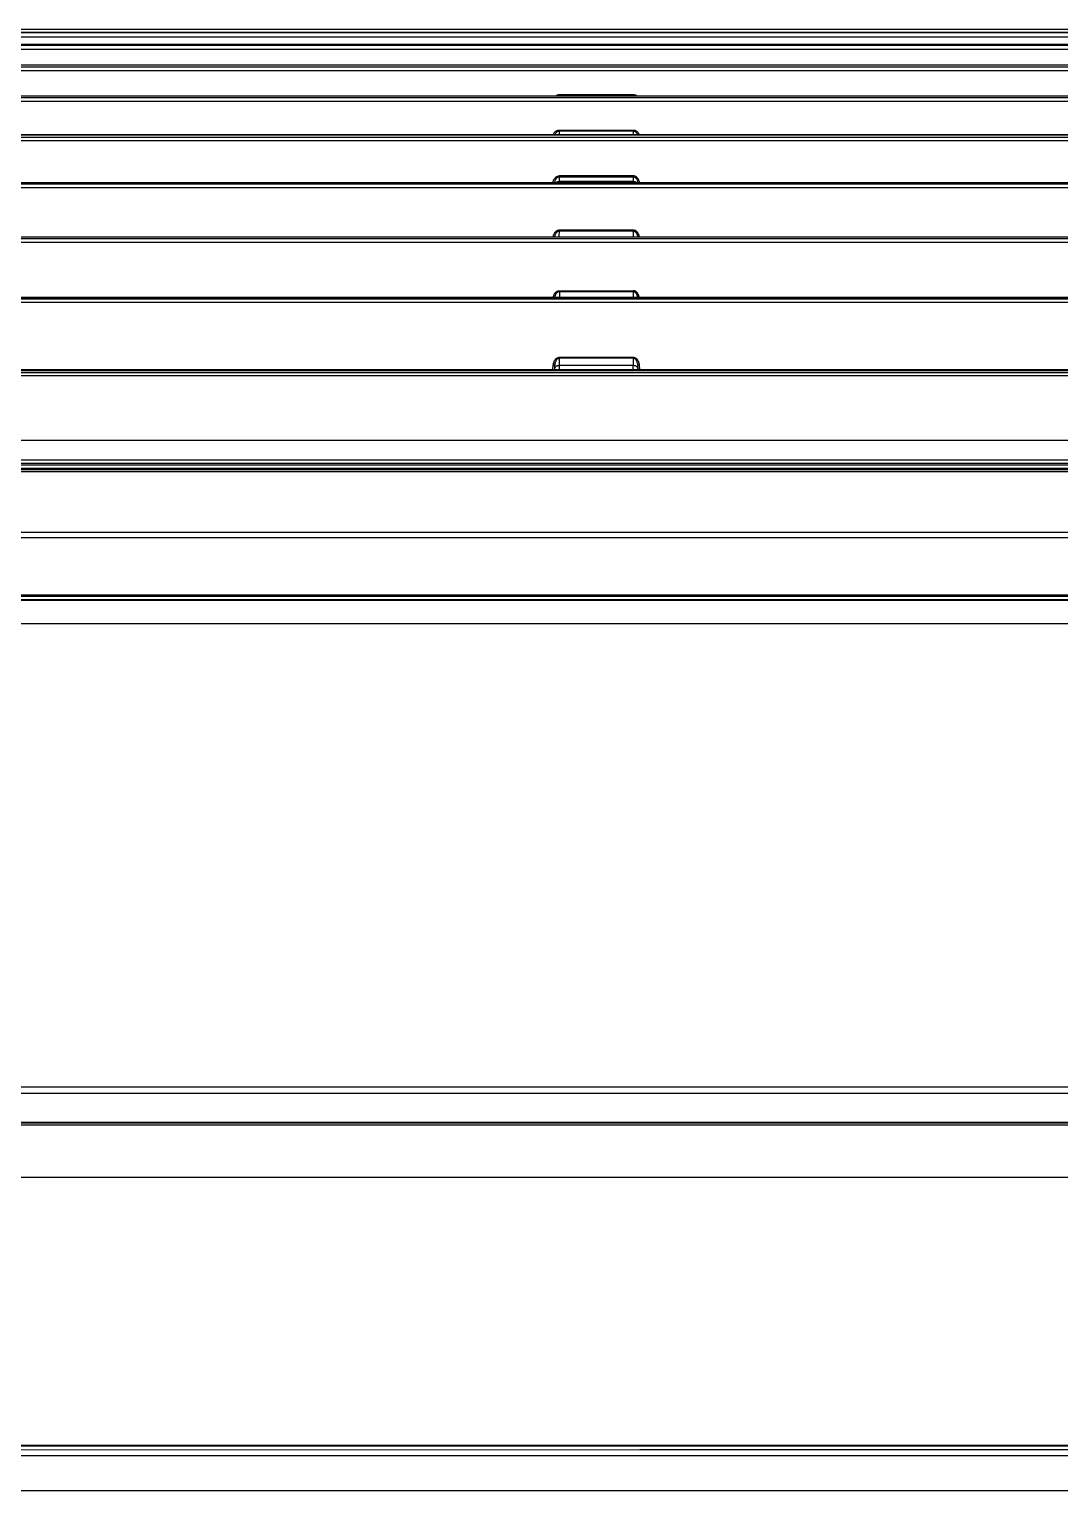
# Model space of a CAD drawing. Header units: millimetres. Extents: x 1291 to 5660, y 748 to 2981.
# Drawn here: x 1920.6 to 2138.4, y 2232.4 to 2541.1 of the extents above; entities that cross this region are included whole.
import ezdxf

# ---------------------------------------------------------------- set-up
doc = ezdxf.new("R2010")
doc.units = ezdxf.units.MM

msp = doc.modelspace()

# ---------------------------------------------------------------- linework, layer by layer
for p, q in [((2032.63, 2519.81), (2032.63, 2518.82)), ((2048.28, 2510.14), (2048.28, 2508.83)), ((2048.54, 2510.11), (2048.38, 2510.13)), ((2032.64, 2497.27), (2032.65, 2498.68)), ((2032.65, 2485.89), (2032.66, 2484.45)), ((2032.67, 2469.16), (2032.67, 2471.82)), ((2048.24, 2471.82), (2048.24, 2470.14))]:
    msp.add_line(p, q)
for points in [[(1372.48, 2541.11), (2274.45, 2541.11)], [(2273.45, 2540.44), (1373.48, 2540.44)], [(1373.48, 2537.93), (2273.44, 2537.93)], [(2272.95, 2540.34), (1373.98, 2540.34)], [(2272.95, 2539.44), (1373.98, 2539.44)], [(1373.98, 2537.73), (2272.95, 2537.73)], [(2272.95, 2536.83), (1373.98, 2536.83)], [(2271.84, 2533.49), (1375.09, 2533.49)], [(1375.48, 2533.2), (2271.45, 2533.2)], [(2271.45, 2532.32), (1375.48, 2532.32)], [(1377.42, 2527.05), (2269.51, 2527.05)], [(1377.42, 2526.68), (2269.51, 2526.68)], [(2268.95, 2525.83), (1377.98, 2525.83), (1377.98, 2527.08)], [(2031.93, 2527.08), (2032.15, 2527.2), (2032.17, 2527.22), (2032.2, 2527.23), (2032.23, 2527.24), (2032.26, 2527.25), (2032.32, 2527.26), (2032.38, 2527.29), (2032.5, 2527.31), (2032.63, 2527.31), (2048.41, 2527.31), (2048.47, 2527.3), (2048.53, 2527.29), (2048.65, 2527.25), (2048.76, 2527.2), (2048.8, 2527.19), (2048.82, 2527.18), (2048.85, 2527.17), (2048.88, 2527.16), (2048.97, 2527.1)], [(2032.63, 2527.31), (2032.63, 2527.08)], [(2048.28, 2527.31), (2048.28, 2527.08)], [(2048.31, 2527.31), (2048.34, 2527.31)], [(2265.95, 2518.8), (1380.98, 2518.8)], [(2031.39, 2518.81), (2031.43, 2518.93), (2031.46, 2518.99), (2031.51, 2519.1), (2031.57, 2519.21)], [(2031.59, 2519.24), (2031.61, 2519.26), (2031.63, 2519.28), (2031.65, 2519.31), (2031.69, 2519.37), (2031.73, 2519.41), (2031.78, 2519.45), (2031.87, 2519.54), (2031.89, 2519.56), (2031.92, 2519.58), (2032.02, 2519.64), (2032.14, 2519.71), (2032.2, 2519.73), (2032.22, 2519.74), (2032.25, 2519.75), (2032.32, 2519.77), (2032.38, 2519.78), (2032.5, 2519.81), (2048.41, 2519.81), (2048.53, 2519.78), (2048.59, 2519.77), (2048.65, 2519.75), (2048.68, 2519.74), (2048.71, 2519.73), (2048.77, 2519.71), (2048.88, 2519.64), (2048.99, 2519.58), (2049.04, 2519.54), (2049.09, 2519.49), (2049.11, 2519.48), (2049.14, 2519.46), (2049.16, 2519.43)], [(2031.9, 2519.19), (2031.81, 2519.06), (2031.76, 2518.97), (2031.72, 2518.88), (2031.7, 2518.81)], [(2031.87, 2519.14), (2031.84, 2519.1)], [(2032.02, 2519.31), (2032, 2519.3), (2031.97, 2519.26), (2031.93, 2519.22)], [(2048.65, 2519.48), (2048.63, 2519.49), (2048.6, 2519.5), (2048.58, 2519.51), (2048.53, 2519.53), (2048.49, 2519.54), (2048.43, 2519.55), (2048.38, 2519.56), (2048.34, 2519.56), (2032.63, 2519.56), (2032.53, 2519.56), (2032.44, 2519.54), (2032.38, 2519.53), (2032.34, 2519.51), (2032.31, 2519.5), (2032.29, 2519.49), (2032.27, 2519.48), (2032.24, 2519.47), (2032.16, 2519.42), (2032.07, 2519.37), (2032.05, 2519.35)], [(2048.28, 2518.82), (2048.28, 2518.87), (2048.29, 2519.22), (2048.28, 2519.81)], [(2048.92, 2519.29), (2048.88, 2519.33), (2048.84, 2519.36), (2048.76, 2519.42), (2048.68, 2519.47)], [(2049.17, 2518.93), (2049.16, 2518.95), (2049.15, 2518.97), (2049.13, 2519.02), (2049.1, 2519.06), (2049.05, 2519.14), (2048.99, 2519.22), (2048.97, 2519.24)], [(2049.18, 2519.41), (2049.26, 2519.31), (2049.34, 2519.21), (2049.37, 2519.15), (2049.4, 2519.1), (2049.41, 2519.07), (2049.42, 2519.05), (2049.44, 2519.01), (2049.46, 2518.99), (2049.52, 2518.81)], [(2049.21, 2518.81), (2049.19, 2518.88)], [(2266.4, 2518.77), (1380.52, 2518.77)], [(1380.98, 2518.35), (2265.95, 2518.35)], [(2265.95, 2517.53), (1380.98, 2517.53)], [(2031.35, 2508.83), (2031.38, 2509), (2031.41, 2509.13), (2031.43, 2509.19), (2031.45, 2509.22), (2031.46, 2509.25), (2031.51, 2509.37), (2031.57, 2509.48), (2031.61, 2509.54), (2031.68, 2509.64), (2031.72, 2509.69), (2031.82, 2509.79), (2031.91, 2509.87), (2031.94, 2509.89), (2031.99, 2509.94), (2032.02, 2509.95), (2032.07, 2509.99), (2032.13, 2510.02), (2032.19, 2510.04), (2032.25, 2510.06), (2032.32, 2510.09), (2032.38, 2510.11), (2032.51, 2510.13), (2032.64, 2510.14), (2032.64, 2508.83)], [(2032.06, 2509.67), (2031.99, 2509.59), (2031.92, 2509.51), (2031.89, 2509.47), (2031.88, 2509.45)], [(2032.13, 2509.72), (2032.11, 2509.7), (2032.08, 2509.68)], [(2032.38, 2509.85), (2032.35, 2509.85), (2032.33, 2509.84), (2032.28, 2509.81), (2032.23, 2509.79), (2032.19, 2509.76), (2032.15, 2509.73)], [(2048.33, 2509.89), (2048.28, 2509.9), (2032.64, 2509.9), (2032.53, 2509.89), (2032.43, 2509.87), (2032.4, 2509.86)], [(2048.35, 2510.13), (2048.31, 2510.14), (2032.64, 2510.14)], [(2048.52, 2509.86), (2048.49, 2509.87), (2048.44, 2509.88), (2048.38, 2509.89)], [(2048.48, 2510.12), (2048.41, 2510.13)], [(2048.62, 2509.82), (2048.59, 2509.83), (2048.57, 2509.84), (2048.54, 2509.85)], [(2048.66, 2510.06), (2048.6, 2510.08)], [(2049.15, 2509.24), (2049.14, 2509.26), (2049.13, 2509.29), (2049.12, 2509.31), (2049.1, 2509.34), (2049.05, 2509.42), (2049, 2509.51), (2048.97, 2509.55), (2048.93, 2509.59), (2048.91, 2509.61), (2048.89, 2509.63), (2048.87, 2509.65), (2048.85, 2509.67), (2048.77, 2509.73), (2048.69, 2509.79), (2048.66, 2509.8), (2048.64, 2509.81)], [(2049.15, 2509.74), (2049.13, 2509.76), (2049.1, 2509.79), (2049.05, 2509.83), (2049, 2509.87), (2048.9, 2509.95), (2048.79, 2510.01), (2048.72, 2510.04), (2048.69, 2510.05)], [(2049.36, 2509.45), (2049.34, 2509.48), (2049.27, 2509.59), (2049.19, 2509.69), (2049.17, 2509.72)], [(1383.65, 2508.77), (2263.47, 2508.77), (2263.64, 2508.76), (2264.13, 2508.76), (2264.45, 2508.75), (2265.1, 2508.73), (2265.75, 2508.7), (2265.75, 2507.52)], [(2265.76, 2508.31), (2264.46, 2508.35), (2263.15, 2508.37), (1383.98, 2508.37)], [(2265.75, 2507.52), (2264.45, 2507.57), (2263.15, 2507.59), (1383.99, 2507.59)], [(2031.71, 2509.1), (2031.69, 2509.05), (2031.68, 2509), (2031.67, 2508.95), (2031.65, 2508.83)], [(2031.86, 2509.43), (2031.83, 2509.38), (2031.81, 2509.34), (2031.76, 2509.24), (2031.72, 2509.15)], [(2032.01, 2508.83), (2032.3, 2508.98), (2032.64, 2509.03), (2048.28, 2509.03), (2048.62, 2508.98), (2048.91, 2508.83)], [(2049.28, 2508.74), (2049.26, 2508.85), (2049.24, 2508.95), (2049.22, 2509.05), (2049.19, 2509.15), (2049.17, 2509.19)], [(2049.57, 2508.74), (2049.56, 2508.87), (2049.53, 2509), (2049.5, 2509.13), (2049.46, 2509.24), (2049.4, 2509.37), (2049.39, 2509.39)], [(2031.35, 2497.23), (2031.36, 2497.35), (2031.39, 2497.49), (2031.41, 2497.55), (2031.42, 2497.62), (2031.44, 2497.68), (2031.46, 2497.71)], [(2031.65, 2498.1), (2031.57, 2497.98), (2031.51, 2497.86), (2031.47, 2497.74)], [(2032.08, 2498.22), (2032.06, 2498.19), (2031.99, 2498.11), (2031.92, 2498.03), (2031.9, 2498.01), (2031.89, 2497.98), (2031.88, 2497.96), (2031.86, 2497.94), (2031.83, 2497.89), (2031.81, 2497.84), (2031.77, 2497.75), (2031.73, 2497.64), (2031.7, 2497.54), (2031.66, 2497.33), (2031.65, 2497.23)], [(2048.33, 2498.67), (2048.31, 2498.68), (2032.64, 2498.68), (2032.51, 2498.67), (2032.38, 2498.64), (2032.35, 2498.64), (2032.31, 2498.63), (2032.29, 2498.62), (2032.25, 2498.6), (2032.19, 2498.58), (2032.14, 2498.55), (2032.07, 2498.51), (2032.02, 2498.48), (2031.99, 2498.46), (2031.91, 2498.4), (2031.81, 2498.3), (2031.72, 2498.2), (2031.7, 2498.18), (2031.68, 2498.15), (2031.67, 2498.12)], [(2032.23, 2498.33), (2032.18, 2498.3), (2032.15, 2498.27), (2032.12, 2498.25), (2032.1, 2498.23)], [(2048.27, 2498.45), (2032.64, 2498.45), (2032.58, 2498.45), (2032.53, 2498.44), (2032.48, 2498.43), (2032.42, 2498.42), (2032.4, 2498.41), (2032.37, 2498.4), (2032.35, 2498.39), (2032.32, 2498.38), (2032.28, 2498.35)], [(2048.27, 2498.68), (2048.27, 2497.27)], [(2049.26, 2497.23), (2049.25, 2497.33), (2049.23, 2497.44), (2049.18, 2497.64), (2049.16, 2497.69), (2049.14, 2497.74), (2049.13, 2497.77), (2049.13, 2497.79), (2049.12, 2497.82), (2049.1, 2497.84), (2049.05, 2497.94), (2049, 2498.02), (2048.96, 2498.07), (2048.92, 2498.11), (2048.91, 2498.13), (2048.87, 2498.17), (2048.86, 2498.19), (2048.77, 2498.26), (2048.68, 2498.33), (2048.66, 2498.34), (2048.64, 2498.35), (2048.61, 2498.36), (2048.59, 2498.38), (2048.54, 2498.4), (2048.52, 2498.41), (2048.49, 2498.42), (2048.43, 2498.43), (2048.38, 2498.44), (2048.35, 2498.45), (2048.32, 2498.45), (2048.3, 2498.45)], [(2049.14, 2498.26), (2049.13, 2498.28), (2049.09, 2498.3), (2049.05, 2498.35), (2049, 2498.4), (2048.89, 2498.48), (2048.79, 2498.55), (2048.75, 2498.56), (2048.72, 2498.58), (2048.69, 2498.59), (2048.66, 2498.6), (2048.6, 2498.63), (2048.53, 2498.64), (2048.47, 2498.66), (2048.4, 2498.67), (2048.37, 2498.67)], [(2049.56, 2497.23), (2049.55, 2497.35), (2049.52, 2497.49), (2049.49, 2497.61), (2049.45, 2497.74), (2049.39, 2497.86), (2049.36, 2497.92), (2049.34, 2497.98), (2049.26, 2498.1), (2049.19, 2498.2), (2049.17, 2498.23)], [(2265.76, 2495.85), (2265.76, 2496.98), (2264.61, 2497.07), (2263.45, 2497.13), (2262.88, 2497.15), (2262.3, 2497.17), (2262.02, 2497.17), (2261.73, 2497.18), (1385.29, 2497.18)], [(2265.75, 2496.61), (2264.6, 2496.71), (2263.45, 2496.78), (2262.3, 2496.81), (2261.14, 2496.83), (1385.98, 2496.83)], [(2265.76, 2495.87), (2264.61, 2495.97), (2263.46, 2496.03), (2262.3, 2496.08), (2261.14, 2496.09), (1385.99, 2496.09)], [(2031.37, 2484.36), (2031.38, 2484.49), (2031.4, 2484.63), (2031.42, 2484.7), (2031.43, 2484.76), (2031.46, 2484.82), (2031.48, 2484.89), (2031.53, 2485.02), (2031.58, 2485.14), (2031.62, 2485.2), (2031.65, 2485.26), (2031.67, 2485.29), (2031.69, 2485.32), (2031.71, 2485.35), (2031.73, 2485.37), (2031.81, 2485.48), (2031.91, 2485.58), (2031.94, 2485.6), (2031.99, 2485.64), (2032.02, 2485.67), (2032.07, 2485.71), (2032.14, 2485.74), (2032.19, 2485.77), (2032.25, 2485.8), (2032.29, 2485.81), (2032.32, 2485.83), (2032.35, 2485.84), (2032.38, 2485.85), (2032.45, 2485.87), (2032.52, 2485.88), (2032.58, 2485.88), (2032.66, 2485.89), (2048.26, 2485.89)], [(2032.06, 2485.38), (2031.99, 2485.29), (2031.92, 2485.2), (2031.84, 2485.06), (2031.82, 2485.01), (2031.78, 2484.9), (2031.74, 2484.79), (2031.73, 2484.74), (2031.71, 2484.69), (2031.7, 2484.63), (2031.69, 2484.58), (2031.67, 2484.44)], [(2031.9, 2485.15), (2031.87, 2485.1)], [(2032.33, 2485.59), (2032.28, 2485.56), (2032.23, 2485.53), (2032.21, 2485.51), (2032.18, 2485.5), (2032.16, 2485.47), (2032.14, 2485.46)], [(2032.43, 2485.63), (2032.4, 2485.62), (2032.37, 2485.61), (2032.35, 2485.6)], [(2048.73, 2485.5), (2048.69, 2485.53), (2048.66, 2485.55), (2048.64, 2485.56), (2048.62, 2485.57), (2048.59, 2485.59), (2048.53, 2485.61), (2048.49, 2485.63), (2048.45, 2485.64), (2048.43, 2485.65), (2048.4, 2485.65), (2048.37, 2485.66), (2048.31, 2485.67), (2048.26, 2485.67), (2032.66, 2485.67), (2032.6, 2485.67), (2032.54, 2485.66), (2032.51, 2485.65), (2032.49, 2485.65), (2032.46, 2485.64)], [(2048.9, 2485.67), (2048.87, 2485.69), (2048.84, 2485.7), (2048.82, 2485.72), (2048.79, 2485.74), (2048.72, 2485.77), (2048.6, 2485.83), (2048.53, 2485.85), (2048.5, 2485.86), (2048.47, 2485.87), (2048.43, 2485.87), (2048.4, 2485.88), (2048.32, 2485.88), (2048.26, 2485.89), (2048.26, 2484.45)], [(2048.87, 2485.36), (2048.86, 2485.38), (2048.82, 2485.42), (2048.77, 2485.46)], [(2049.24, 2484.45), (2049.22, 2484.58), (2049.2, 2484.69), (2049.17, 2484.79), (2049.16, 2484.85), (2049.13, 2484.9), (2049.12, 2484.95), (2049.09, 2485.01), (2049.05, 2485.1), (2048.99, 2485.2), (2048.96, 2485.25), (2048.93, 2485.29), (2048.91, 2485.31), (2048.89, 2485.34)], [(2049.55, 2484.36), (2049.54, 2484.49), (2049.51, 2484.62), (2049.48, 2484.76), (2049.43, 2484.89), (2049.43, 2484.92), (2049.4, 2484.98), (2049.39, 2485.02), (2049.36, 2485.08), (2049.33, 2485.14), (2049.26, 2485.26), (2049.19, 2485.37), (2049.17, 2485.4), (2049.14, 2485.43), (2049.13, 2485.45), (2049.09, 2485.48), (2049.05, 2485.53), (2049, 2485.58), (2048.95, 2485.62)], [(2265.76, 2482.97), (2265.76, 2484), (2264.23, 2484.15), (2262.71, 2484.26), (2261.94, 2484.3), (2261.18, 2484.32), (2260.8, 2484.34), (2260.41, 2484.34), (2260.22, 2484.34), (2260.03, 2484.35), (1387.12, 2484.35)], [(2265.76, 2483.72), (2264.23, 2483.89), (2262.71, 2484.02), (2261.18, 2484.09), (2259.64, 2484.11), (1387.48, 2484.11)], [(2265.75, 2483), (2264.24, 2483.18), (2262.71, 2483.3), (2261.18, 2483.38), (2259.64, 2483.4), (1387.48, 2483.4)], [(2259.64, 2483.4), (2259.64, 2484.44), (1387.49, 2484.44)], [(2031.3, 2469.16), (2031.38, 2470.2), (2031.39, 2470.34), (2031.42, 2470.48), (2031.43, 2470.55), (2031.45, 2470.61), (2031.47, 2470.68), (2031.49, 2470.75), (2031.54, 2470.88), (2031.59, 2471.01), (2031.66, 2471.14), (2031.7, 2471.2), (2031.71, 2471.23)], [(2032.33, 2471.52), (2032.28, 2471.49), (2032.23, 2471.45), (2032.21, 2471.43), (2032.18, 2471.41), (2032.14, 2471.37), (2032.1, 2471.33), (2032.06, 2471.28), (2031.99, 2471.19), (2031.93, 2471.09), (2031.88, 2470.99), (2031.83, 2470.88), (2031.79, 2470.77), (2031.75, 2470.66), (2031.74, 2470.6), (2031.73, 2470.55), (2031.71, 2470.49), (2031.71, 2470.43), (2031.69, 2470.32), (2031.68, 2470.2), (2031.58, 2470.19), (2031.38, 2470.2)], [(2031.68, 2469.46), (2031.68, 2469.83), (2031.68, 2470.2), (2031.66, 2469.9), (2031.63, 2469.6), (2031.59, 2469.16)], [(2031.63, 2469.16), (2031.68, 2469.46), (2031.69, 2469.53), (2031.71, 2469.59), (2031.73, 2469.63), (2031.75, 2469.67), (2031.76, 2469.68), (2031.76, 2469.69), (2031.77, 2469.71), (2031.78, 2469.72), (2031.83, 2469.78), (2031.88, 2469.84), (2031.91, 2469.87), (2031.94, 2469.9)], [(2031.68, 2469.16), (2031.68, 2469.46)], [(2031.73, 2471.26), (2031.82, 2471.37), (2031.91, 2471.48), (2032.02, 2471.57), (2032.05, 2471.59), (2032.07, 2471.61), (2032.11, 2471.64), (2032.14, 2471.65), (2032.19, 2471.69), (2032.26, 2471.72), (2032.29, 2471.74), (2032.33, 2471.75), (2032.36, 2471.76)], [(2031.97, 2469.92), (2032.01, 2469.95), (2032.07, 2469.99), (2032.16, 2470.03), (2032.19, 2470.04), (2032.23, 2470.06), (2032.25, 2470.07), (2032.28, 2470.08), (2032.29, 2470.08), (2032.32, 2470.09), (2032.4, 2470.11), (2032.49, 2470.12), (2032.67, 2470.14), (2048.24, 2470.15), (2048.27, 2470.15), (2048.31, 2470.14), (2048.4, 2470.14), (2048.41, 2470.12)], [(2048.36, 2471.6), (2048.31, 2471.61), (2048.24, 2471.61), (2032.67, 2471.61), (2032.61, 2471.61), (2032.49, 2471.59), (2032.46, 2471.58), (2032.41, 2471.56), (2032.38, 2471.54), (2032.35, 2471.53)], [(2032.39, 2471.77), (2032.53, 2471.81), (2032.6, 2471.82), (2048.32, 2471.82), (2048.39, 2471.81), (2048.42, 2471.8)], [(2032.51, 2470.12), (2032.53, 2470.14)], [(2032.55, 2471.6), (2032.52, 2471.59)], [(2048.24, 2469.16), (2048.24, 2470.15)], [(2048.61, 2471.5), (2048.58, 2471.52), (2048.53, 2471.54), (2048.48, 2471.57), (2048.45, 2471.58), (2048.42, 2471.59), (2048.39, 2471.59)], [(2048.46, 2471.79), (2048.49, 2471.79), (2048.53, 2471.77), (2048.59, 2471.75), (2048.66, 2471.72), (2048.69, 2471.71), (2048.72, 2471.69), (2048.75, 2471.67), (2048.84, 2471.61), (2048.9, 2471.57), (2049, 2471.48), (2049.03, 2471.45)], [(2048.48, 2470.12), (2048.56, 2470.1), (2048.65, 2470.08), (2048.68, 2470.06), (2048.72, 2470.05), (2048.74, 2470.04), (2048.76, 2470.03), (2048.77, 2470.03)], [(2048.73, 2471.41), (2048.68, 2471.45), (2048.66, 2471.47), (2048.64, 2471.49)], [(2048.87, 2471.26), (2048.85, 2471.28), (2048.73, 2471.41)], [(2048.81, 2471.33), (2048.77, 2471.37)], [(2048.8, 2470.02), (2048.87, 2469.97), (2048.93, 2469.93), (2048.96, 2469.9), (2048.99, 2469.89), (2049, 2469.87), (2049.02, 2469.86)], [(2049.23, 2469.16), (2049.23, 2470.2), (2049.22, 2470.32), (2049.21, 2470.43), (2049.19, 2470.54), (2049.13, 2470.77), (2049.08, 2470.88), (2049.04, 2470.99), (2048.98, 2471.09), (2048.96, 2471.14), (2048.92, 2471.19), (2048.9, 2471.21)], [(2049.03, 2469.84), (2049.04, 2469.83), (2049.09, 2469.77), (2049.14, 2469.72), (2049.15, 2469.69), (2049.17, 2469.66), (2049.18, 2469.63), (2049.2, 2469.59), (2049.22, 2469.53), (2049.23, 2469.46), (2049.28, 2469.16)], [(2049.05, 2471.42), (2049.07, 2471.39), (2049.09, 2471.37), (2049.14, 2471.31), (2049.18, 2471.25), (2049.25, 2471.14), (2049.32, 2471.01), (2049.34, 2470.98), (2049.35, 2470.94), (2049.36, 2470.91), (2049.38, 2470.88), (2049.4, 2470.82), (2049.47, 2470.61), (2049.5, 2470.48), (2049.52, 2470.34), (2049.53, 2470.2), (2049.62, 2469.16)], [(2049.32, 2469.16), (2049.32, 2469.18), (2049.23, 2470.2), (2049.33, 2470.19), (2049.53, 2470.2)], [(1386.54, 2469.04), (2260.5, 2469.04)], [(1386.54, 2468.62), (2260.51, 2468.62), (2260.68, 2468.61), (2260.86, 2468.61), (2261.21, 2468.59), (2261.57, 2468.58), (2261.92, 2468.55), (2262.62, 2468.49), (2262.98, 2468.45), (2263.67, 2468.37), (2264.37, 2468.27), (2265.06, 2468.17), (2265.75, 2468.05)], [(2260.2, 2469.16), (1386.93, 2469.16)], [(2260.14, 2469.16), (2260.14, 2467.94), (1386.98, 2467.94)], [(1358.91, 2454.31), (2287.81, 2454.31)], [(1354.2, 2450.24), (1354.26, 2450.24), (1354.46, 2450.22), (1354.65, 2450.21), (1354.72, 2450.2), (1354.79, 2450.2), (1354.86, 2450.2), (1354.99, 2450.19), (1355.06, 2450.19), (1355.19, 2450.18), (1355.39, 2450.18), (1355.46, 2450.17), (1355.66, 2450.17), (1355.73, 2450.16), (1356.35, 2450.15), (1356.42, 2450.14), (2291.41, 2450.17), (2291.45, 2450.17), (2291.78, 2450.18)], [(1355.87, 2448.1), (2291, 2448.1)], [(1356.12, 2449.5), (2290.81, 2449.5)], [(1356.51, 2448.41), (2290.56, 2448.4)], [(1356.56, 2449.08), (2290.37, 2449.08)], [(2290.82, 2447.66), (1356.36, 2447.66)], [(1347.96, 2433.8), (2299.21, 2433.8), (2300.54, 2433.81), (2302.26, 2433.8), (2302.31, 2433.81), (2302.84, 2433.81)], [(1858.36, 2434.87), (2118.66, 2434.87), (2147.56, 2434.88), (2302.05, 2434.88), (2302.13, 2434.88), (2302.78, 2434.89)], [(1338.06, 2421.65), (2309.1, 2421.65)], [(1338.47, 2420.54), (2308.46, 2420.54)], [(1338.71, 2420.69), (2308.46, 2420.69)], [(2308.4, 2421.33), (1338.76, 2421.33)], [(1338.29, 2415.57), (2308.46, 2415.57)], [(1364.4, 2317.71), (1364.42, 2317.72), (1364.96, 2317.73), (1365.02, 2317.73), (1365.24, 2317.73), (1365.32, 2317.74), (2282.07, 2317.73), (2282.12, 2317.73), (2282.77, 2317.7), (2282.81, 2317.7)], [(2282.74, 2316.32), (1365.15, 2316.34), (1365.1, 2316.34), (1364.76, 2316.34), (1364.7, 2316.33)], [(1361.51, 2307.38), (1361.52, 2307.67), (1361.59, 2308.06), (1361.73, 2308.44), (1361.91, 2308.78), (1362.17, 2309.11), (1362.47, 2309.37), (1362.83, 2309.6), (1363.27, 2309.8), (1363.75, 2309.95), (1364.28, 2310.05), (1364.83, 2310.1), (1365.16, 2310.12), (2281.73, 2310.11)], [(1362.1, 2309.33), (1362.18, 2309.39), (1362.33, 2309.51), (1362.5, 2309.63), (1362.68, 2309.73), (1362.87, 2309.82), (1362.92, 2309.85), (1362.97, 2309.86), (1363.02, 2309.88), (1363.07, 2309.9), (1363.17, 2309.95), (1363.28, 2309.98), (1363.48, 2310.05), (1363.69, 2310.1), (1363.8, 2310.13), (1363.91, 2310.15), (1364.02, 2310.17), (1364.13, 2310.19), (1364.24, 2310.2), (1364.35, 2310.21), (1364.58, 2310.23), (1364.81, 2310.25), (1365.03, 2310.26), (2282.14, 2310.26)], [(2281.69, 2309.68), (1365.49, 2309.68)], [(1364.33, 2298.67), (2282.85, 2298.67), (2283.4, 2298.82), (2283.65, 2299.2)], [(1365.88, 2242.89), (1366.1, 2242.79), (1366.33, 2242.68), (1366.99, 2242.45), (1367.69, 2242.27), (1368.41, 2242.14), (1369.13, 2242.04), (1369.92, 2241.98), (1370.72, 2241.95), (2276.28, 2241.95), (2276.87, 2241.96), (2277.64, 2242), (2278.4, 2242.09), (2278.53, 2242.11), (2278.66, 2242.13), (2279.24, 2242.22), (2279.8, 2242.35), (2280.43, 2242.53), (2281.02, 2242.76), (2281.16, 2242.82), (2281.31, 2242.89)], [(1370.77, 2242.05), (2276.4, 2242.05)], [(1823.58, 2241.11), (2049.63, 2241.12), (2277.13, 2241.12), (2277.23, 2241.13), (2278.19, 2241.14)], [(2280.67, 2239.9), (2280.05, 2239.88), (2280.02, 2239.87), (2279.83, 2239.87), (2279.79, 2239.86), (2279.12, 2239.84), (2279.09, 2239.83), (2277.51, 2239.81), (2277.46, 2239.8), (2276.17, 2239.8), (2276.02, 2239.79), (1371.22, 2239.79), (1371.08, 2239.8), (1369.12, 2239.81), (1369.09, 2239.81), (1368.83, 2239.81), (1368.78, 2239.82), (1367.62, 2239.85), (1367.59, 2239.86)], [(2308.67, 2232.44), (1338.71, 2232.44)]]:
    msp.add_lwpolyline(points)

doc.saveas('drawing.dxf')
